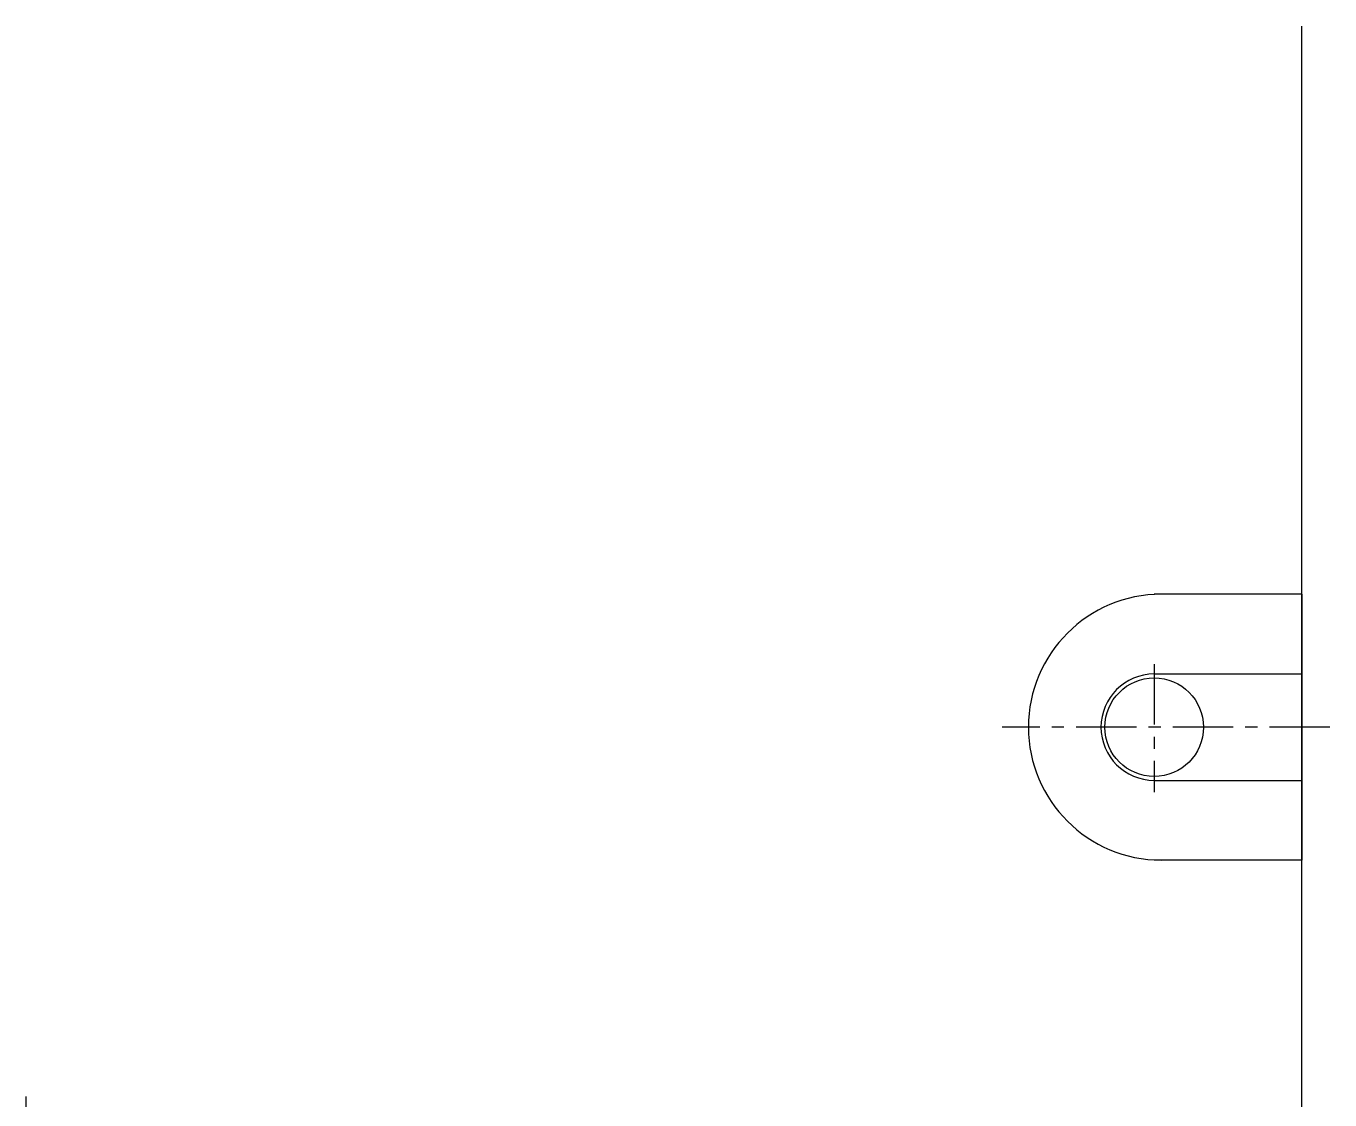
# Model space of a CAD drawing. Extents: x 3004 to 9384, y -52 to 2475.
# Drawn here: x 4713 to 5252, y 851 to 1295 of the extents above; entities that cross this region are included whole.
import ezdxf

# ---------------------------------------------------------------- set-up
doc = ezdxf.new("R2010")
doc.units = 0
doc.header["$LTSCALE"] = 20
doc.header["$MEASUREMENT"] = 0
doc.linetypes.add('CENTER', pattern=[2, 1.25, -0.25, 0.25, -0.25])
doc.layers.get('0').update_dxf_attribs({"linetype": 'CONTINUOUS'})
for name, color, linetype in [('1', 7, 'CONTINUOUS'), ('4', 4, 'CONTINUOUS'), ('6', 6, 'CONTINUOUS')]:
    doc.layers.add(name, color=color, linetype=linetype)

msp = doc.modelspace()

# ---------------------------------------------------------------- linework, layer by layer
at = {"color": 1, "linetype": 'CENTER', "ltscale": 5}
msp.add_line((4713.28, 277.18), (4713.28, 865.82), dxfattribs=at)
at = {"layer": '1', "color": 1, "linetype": 'CENTER'}
for p, q in [((5179.78, 1030.96), (5179.78, 977.96)), ((5252.46, 1004.9), (5116.93, 1004.9))]:
    msp.add_line(p, q, dxfattribs=at)
at = {"layer": '1', "color": 0, "linetype": 'Continuous'}
msp.add_line((4713.24, 850.72), (4713.24, 850.72), dxfattribs=at)
at = {"layer": '4'}
for p, q in [((5240.78, 1059.9), (5179.78, 1059.9)), ((5240.78, 1059.9), (5240.78, 949.9)), ((5179.78, 1026.9), (5240.78, 1026.9)), ((5179.78, 982.9), (5240.78, 982.9)), ((5240.78, 949.9), (5179.78, 949.9))]:
    msp.add_line(p, q, dxfattribs=at)
msp.add_circle((5179.78, 1004.9), 20.38, dxfattribs=at)
for centre, radius in [((5182.78, 1004.9), 55), ((5179.78, 1004.9), 22)]:
    msp.add_arc(centre, radius, 90, 270, dxfattribs=at)
at = {"layer": '6'}
msp.add_lwpolyline([(4713.22, 294.9), (5240.78, 294.9), (5240.78, 1294.9)], dxfattribs=at)

doc.saveas('drawing.dxf')
